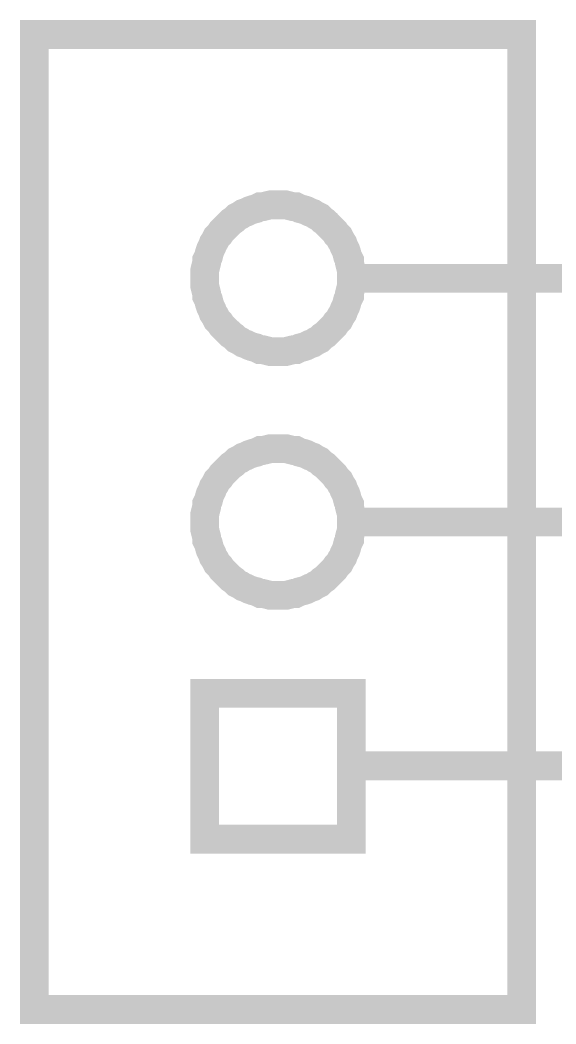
# Model space of a CAD drawing. Header units: inches. Extents: x 0 to 16.9, y 0 to 11.7.
# Drawn here: x 0.9157 to 1.1355, y 1.8146 to 2.2261 of the extents above; entities that cross this region are included whole.
import ezdxf

# ---------------------------------------------------------------- set-up
doc = ezdxf.new("R2010")
doc.units = ezdxf.units.IN
doc.header["$MEASUREMENT"] = 0
doc.layers.add('Sheet', color=255, linetype='Continuous')

msp = doc.modelspace()

# ---------------------------------------------------------------- linework, layer by layer
at = {"layer": 'Sheet'}
for points in [[(0.92159, 2.2202, 0.0118, 0.0118, 0), (1.12142, 2.2202, 0.0118, 0.0118, 0), (1.12142, 1.82046, 0.0118, 0.0118, 0), (0.92159, 1.82046, 0.0118, 0.0118, 0), (0.92159, 2.2202, 0.0118, 0.0118, 0)], [(0.99142, 1.95011, 0.0118, 0.0118, 0), (1.0516, 1.95011, 0.0118, 0.0118, 0), (1.0516, 1.8903, 0.0118, 0.0118, 0), (0.99142, 1.8903, 0.0118, 0.0118, 0), (0.99142, 1.95011, 0.0118, 0.0118, 0)], [(0.99142, 1.95011, 0.0039, 0.0039, 0), (0.99142, 1.8903, 0.0039, 0.0039, 0), (1.0516, 1.8903, 0.0039, 0.0039, 0), (1.0516, 1.95011, 0.0039, 0.0039, 0), (0.99142, 1.95011, 0.0039, 0.0039, 0), (0.99142, 1.95011, 0.0039, 0.0039, 0)]]:
    msp.add_lwpolyline(points, format="xyseb", close=True, dxfattribs=at)
for points in [[(0.99142, 2.12027, 0.0118, 0.0118, 0), (0.99142, 2.12181, 0.0118, 0.0118, 0), (0.99142, 2.12335, 0.0118, 0.0118, 0), (0.9918, 2.1249, 0.0118, 0.0118, 0), (0.99219, 2.12644, 0.0118, 0.0118, 0), (0.99219, 2.1276, 0.0118, 0.0118, 0), (0.99296, 2.12914, 0.0118, 0.0118, 0), (0.99335, 2.13068, 0.0118, 0.0118, 0), (0.99373, 2.13184, 0.0118, 0.0118, 0), (0.9945, 2.13339, 0.0118, 0.0118, 0), (0.99489, 2.13454, 0.0118, 0.0118, 0), (0.99566, 2.1357, 0.0118, 0.0118, 0), (0.99643, 2.13724, 0.0118, 0.0118, 0), (0.99759, 2.1384, 0.0118, 0.0118, 0), (0.99836, 2.13956, 0.0118, 0.0118, 0), (0.99913, 2.14033, 0.0118, 0.0118, 0), (1.00029, 2.14149, 0.0118, 0.0118, 0), (1.00145, 2.14265, 0.0118, 0.0118, 0), (1.00222, 2.14342, 0.0118, 0.0118, 0), (1.00337, 2.14419, 0.0118, 0.0118, 0), (1.00453, 2.14535, 0.0118, 0.0118, 0), (1.00608, 2.14612, 0.0118, 0.0118, 0), (1.00723, 2.14689, 0.0118, 0.0118, 0), (1.00839, 2.14728, 0.0118, 0.0118, 0), (1.00993, 2.14805, 0.0118, 0.0118, 0), (1.01109, 2.14843, 0.0118, 0.0118, 0), (1.01263, 2.14882, 0.0118, 0.0118, 0), (1.01418, 2.14959, 0.0118, 0.0118, 0), (1.01533, 2.14959, 0.0118, 0.0118, 0), (1.01688, 2.14998, 0.0118, 0.0118, 0), (1.01842, 2.15036, 0.0118, 0.0118, 0), (1.01996, 2.15036, 0.0118, 0.0118, 0), (1.02151, 2.15036, 0.0118, 0.0118, 0)], [(1.02151, 2.15036, 0.0118, 0.0118, 0), (1.02151, 2.15036, 0.0118, 0.0118, 0)], [(1.02151, 2.15036, 0.0118, 0.0118, 0), (1.02305, 2.15036, 0.0118, 0.0118, 0), (1.02459, 2.15036, 0.0118, 0.0118, 0), (1.02614, 2.14998, 0.0118, 0.0118, 0), (1.02768, 2.14959, 0.0118, 0.0118, 0), (1.02884, 2.14959, 0.0118, 0.0118, 0), (1.03038, 2.14882, 0.0118, 0.0118, 0), (1.03192, 2.14843, 0.0118, 0.0118, 0), (1.03308, 2.14805, 0.0118, 0.0118, 0), (1.03462, 2.14728, 0.0118, 0.0118, 0), (1.03578, 2.14689, 0.0118, 0.0118, 0), (1.03694, 2.14612, 0.0118, 0.0118, 0), (1.03848, 2.14535, 0.0118, 0.0118, 0), (1.03964, 2.14419, 0.0118, 0.0118, 0), (1.04079, 2.14342, 0.0118, 0.0118, 0), (1.04157, 2.14265, 0.0118, 0.0118, 0), (1.04272, 2.14149, 0.0118, 0.0118, 0), (1.04388, 2.14033, 0.0118, 0.0118, 0), (1.04465, 2.13956, 0.0118, 0.0118, 0), (1.04542, 2.1384, 0.0118, 0.0118, 0), (1.04658, 2.13724, 0.0118, 0.0118, 0), (1.04735, 2.1357, 0.0118, 0.0118, 0), (1.04812, 2.13454, 0.0118, 0.0118, 0), (1.04851, 2.13339, 0.0118, 0.0118, 0), (1.04928, 2.13184, 0.0118, 0.0118, 0), (1.04967, 2.13068, 0.0118, 0.0118, 0), (1.05005, 2.12914, 0.0118, 0.0118, 0), (1.05082, 2.1276, 0.0118, 0.0118, 0), (1.05082, 2.12644, 0.0118, 0.0118, 0), (1.05121, 2.1249, 0.0118, 0.0118, 0), (1.0516, 2.12335, 0.0118, 0.0118, 0), (1.0516, 2.12181, 0.0118, 0.0118, 0), (1.0516, 2.12027, 0.0118, 0.0118, 0)], [(0.99142, 2.12027, 0.0039, 0.0039, 0), (0.99142, 2.12181, 0.0039, 0.0039, 0), (0.99142, 2.12335, 0.0039, 0.0039, 0), (0.9918, 2.1249, 0.0039, 0.0039, 0), (0.99219, 2.12644, 0.0039, 0.0039, 0), (0.99219, 2.1276, 0.0039, 0.0039, 0), (0.99296, 2.12914, 0.0039, 0.0039, 0), (0.99335, 2.13068, 0.0039, 0.0039, 0), (0.99373, 2.13184, 0.0039, 0.0039, 0), (0.9945, 2.13339, 0.0039, 0.0039, 0), (0.99489, 2.13454, 0.0039, 0.0039, 0), (0.99566, 2.1357, 0.0039, 0.0039, 0), (0.99643, 2.13724, 0.0039, 0.0039, 0), (0.99759, 2.1384, 0.0039, 0.0039, 0), (0.99836, 2.13956, 0.0039, 0.0039, 0), (0.99913, 2.14033, 0.0039, 0.0039, 0), (1.00029, 2.14149, 0.0039, 0.0039, 0), (1.00145, 2.14265, 0.0039, 0.0039, 0), (1.00222, 2.14342, 0.0039, 0.0039, 0), (1.00337, 2.14419, 0.0039, 0.0039, 0), (1.00453, 2.14535, 0.0039, 0.0039, 0), (1.00608, 2.14612, 0.0039, 0.0039, 0), (1.00723, 2.14689, 0.0039, 0.0039, 0), (1.00839, 2.14728, 0.0039, 0.0039, 0), (1.00993, 2.14805, 0.0039, 0.0039, 0), (1.01109, 2.14843, 0.0039, 0.0039, 0), (1.01263, 2.14882, 0.0039, 0.0039, 0), (1.01418, 2.14959, 0.0039, 0.0039, 0), (1.01533, 2.14959, 0.0039, 0.0039, 0), (1.01688, 2.14998, 0.0039, 0.0039, 0), (1.01842, 2.15036, 0.0039, 0.0039, 0), (1.01996, 2.15036, 0.0039, 0.0039, 0), (1.02151, 2.15036, 0.0039, 0.0039, 0)], [(1.02151, 2.15036, 0.0039, 0.0039, 0), (1.02151, 2.15036, 0.0039, 0.0039, 0)], [(1.02151, 2.15036, 0.0039, 0.0039, 0), (1.02305, 2.15036, 0.0039, 0.0039, 0), (1.02459, 2.15036, 0.0039, 0.0039, 0), (1.02614, 2.14998, 0.0039, 0.0039, 0), (1.02768, 2.14959, 0.0039, 0.0039, 0), (1.02884, 2.14959, 0.0039, 0.0039, 0), (1.03038, 2.14882, 0.0039, 0.0039, 0), (1.03192, 2.14843, 0.0039, 0.0039, 0), (1.03308, 2.14805, 0.0039, 0.0039, 0), (1.03462, 2.14728, 0.0039, 0.0039, 0), (1.03578, 2.14689, 0.0039, 0.0039, 0), (1.03694, 2.14612, 0.0039, 0.0039, 0), (1.03848, 2.14535, 0.0039, 0.0039, 0), (1.03964, 2.14419, 0.0039, 0.0039, 0), (1.04079, 2.14342, 0.0039, 0.0039, 0), (1.04157, 2.14265, 0.0039, 0.0039, 0), (1.04272, 2.14149, 0.0039, 0.0039, 0), (1.04388, 2.14033, 0.0039, 0.0039, 0), (1.04465, 2.13956, 0.0039, 0.0039, 0), (1.04542, 2.1384, 0.0039, 0.0039, 0), (1.04658, 2.13724, 0.0039, 0.0039, 0), (1.04735, 2.1357, 0.0039, 0.0039, 0), (1.04812, 2.13454, 0.0039, 0.0039, 0), (1.04851, 2.13339, 0.0039, 0.0039, 0), (1.04928, 2.13184, 0.0039, 0.0039, 0), (1.04967, 2.13068, 0.0039, 0.0039, 0), (1.05005, 2.12914, 0.0039, 0.0039, 0), (1.05082, 2.1276, 0.0039, 0.0039, 0), (1.05082, 2.12644, 0.0039, 0.0039, 0), (1.05121, 2.1249, 0.0039, 0.0039, 0), (1.0516, 2.12335, 0.0039, 0.0039, 0), (1.0516, 2.12181, 0.0039, 0.0039, 0), (1.0516, 2.12027, 0.0039, 0.0039, 0)], [(1.02151, 2.09017, 0.0118, 0.0118, 0), (1.01996, 2.09017, 0.0118, 0.0118, 0), (1.01842, 2.09017, 0.0118, 0.0118, 0), (1.01688, 2.09056, 0.0118, 0.0118, 0), (1.01533, 2.09094, 0.0118, 0.0118, 0), (1.01418, 2.09094, 0.0118, 0.0118, 0), (1.01263, 2.09171, 0.0118, 0.0118, 0), (1.01109, 2.0921, 0.0118, 0.0118, 0), (1.00993, 2.09249, 0.0118, 0.0118, 0), (1.00839, 2.09326, 0.0118, 0.0118, 0), (1.00723, 2.09364, 0.0118, 0.0118, 0), (1.00608, 2.09441, 0.0118, 0.0118, 0), (1.00453, 2.09519, 0.0118, 0.0118, 0), (1.00337, 2.09634, 0.0118, 0.0118, 0), (1.00222, 2.09712, 0.0118, 0.0118, 0), (1.00145, 2.09789, 0.0118, 0.0118, 0), (1.00029, 2.09904, 0.0118, 0.0118, 0), (0.99913, 2.1002, 0.0118, 0.0118, 0), (0.99836, 2.10097, 0.0118, 0.0118, 0), (0.99759, 2.10213, 0.0118, 0.0118, 0), (0.99643, 2.10329, 0.0118, 0.0118, 0), (0.99566, 2.10483, 0.0118, 0.0118, 0), (0.99489, 2.10599, 0.0118, 0.0118, 0), (0.9945, 2.10715, 0.0118, 0.0118, 0), (0.99373, 2.10869, 0.0118, 0.0118, 0), (0.99335, 2.10985, 0.0118, 0.0118, 0), (0.99296, 2.11139, 0.0118, 0.0118, 0), (0.99219, 2.11294, 0.0118, 0.0118, 0), (0.99219, 2.11409, 0.0118, 0.0118, 0), (0.9918, 2.11564, 0.0118, 0.0118, 0), (0.99142, 2.11718, 0.0118, 0.0118, 0), (0.99142, 2.11872, 0.0118, 0.0118, 0), (0.99142, 2.12027, 0.0118, 0.0118, 0)], [(0.99142, 2.12027, 0.0118, 0.0118, 0), (0.99142, 2.12027, 0.0118, 0.0118, 0)], [(1.0516, 2.12027, 0.0118, 0.0118, 0), (1.0516, 2.11872, 0.0118, 0.0118, 0), (1.0516, 2.11718, 0.0118, 0.0118, 0), (1.05121, 2.11564, 0.0118, 0.0118, 0), (1.05082, 2.11409, 0.0118, 0.0118, 0), (1.05082, 2.11294, 0.0118, 0.0118, 0), (1.05005, 2.11139, 0.0118, 0.0118, 0), (1.04967, 2.10985, 0.0118, 0.0118, 0), (1.04928, 2.10869, 0.0118, 0.0118, 0), (1.04851, 2.10715, 0.0118, 0.0118, 0), (1.04812, 2.10599, 0.0118, 0.0118, 0), (1.04735, 2.10483, 0.0118, 0.0118, 0), (1.04658, 2.10329, 0.0118, 0.0118, 0), (1.04542, 2.10213, 0.0118, 0.0118, 0), (1.04465, 2.10097, 0.0118, 0.0118, 0), (1.04388, 2.1002, 0.0118, 0.0118, 0), (1.04272, 2.09904, 0.0118, 0.0118, 0), (1.04157, 2.09789, 0.0118, 0.0118, 0), (1.04079, 2.09712, 0.0118, 0.0118, 0), (1.03964, 2.09634, 0.0118, 0.0118, 0), (1.03848, 2.09519, 0.0118, 0.0118, 0), (1.03694, 2.09441, 0.0118, 0.0118, 0), (1.03578, 2.09364, 0.0118, 0.0118, 0), (1.03462, 2.09326, 0.0118, 0.0118, 0), (1.03308, 2.09249, 0.0118, 0.0118, 0), (1.03192, 2.0921, 0.0118, 0.0118, 0), (1.03038, 2.09171, 0.0118, 0.0118, 0), (1.02884, 2.09094, 0.0118, 0.0118, 0), (1.02768, 2.09094, 0.0118, 0.0118, 0), (1.02614, 2.09056, 0.0118, 0.0118, 0), (1.02459, 2.09017, 0.0118, 0.0118, 0), (1.02305, 2.09017, 0.0118, 0.0118, 0), (1.02151, 2.09017, 0.0118, 0.0118, 0)], [(1.0516, 2.12027, 0.0118, 0.0118, 0), (1.0516, 2.12027, 0.0118, 0.0118, 0), (1.0516, 2.12027, 0.0118, 0.0118, 0), (1.0516, 2.12027, 0.0118, 0.0118, 0), (1.0516, 2.12027, 0.0118, 0.0118, 0), (1.0516, 2.12027, 0.0118, 0.0118, 0), (1.0516, 2.12027, 0.0118, 0.0118, 0), (1.0516, 2.12027, 0.0118, 0.0118, 0), (1.0516, 2.12027, 0.0118, 0.0118, 0), (1.0516, 2.12027, 0.0118, 0.0118, 0), (1.0516, 2.12027, 0.0118, 0.0118, 0), (1.0516, 2.12027, 0.0118, 0.0118, 0), (1.0516, 2.12027, 0.0118, 0.0118, 0), (1.0516, 2.12027, 0.0118, 0.0118, 0), (1.0516, 2.12027, 0.0118, 0.0118, 0), (1.0516, 2.12027, 0.0118, 0.0118, 0), (1.0516, 2.12027, 0.0118, 0.0118, 0), (1.0516, 2.12027, 0.0118, 0.0118, 0), (1.0516, 2.12027, 0.0118, 0.0118, 0), (1.0516, 2.12027, 0.0118, 0.0118, 0), (1.0516, 2.12027, 0.0118, 0.0118, 0), (1.0516, 2.12027, 0.0118, 0.0118, 0), (1.0516, 2.12027, 0.0118, 0.0118, 0), (1.0516, 2.12027, 0.0118, 0.0118, 0), (1.0516, 2.12027, 0.0118, 0.0118, 0), (1.0516, 2.12027, 0.0118, 0.0118, 0), (1.0516, 2.12027, 0.0118, 0.0118, 0), (1.0516, 2.12027, 0.0118, 0.0118, 0), (1.0516, 2.12027, 0.0118, 0.0118, 0), (1.0516, 2.12027, 0.0118, 0.0118, 0), (1.0516, 2.12027, 0.0118, 0.0118, 0), (1.0516, 2.12027, 0.0118, 0.0118, 0), (1.0516, 2.12027, 0.0118, 0.0118, 0)], [(1.0516, 2.12027, 0.0118, 0.0118, 0), (1.0516, 2.12027, 0.0118, 0.0118, 0)], [(1.12142, 2.12027, 0.0118, 0.0118, 0), (1.0516, 2.12027, 0.0118, 0.0118, 0)], [(1.12142, 2.12027, 0.0118, 0.0118, 0), (1.32163, 2.12027, 0.0118, 0.0118, 0)], [(1.02151, 2.09017, 0.0039, 0.0039, 0), (1.01996, 2.09017, 0.0039, 0.0039, 0), (1.01842, 2.09017, 0.0039, 0.0039, 0), (1.01688, 2.09056, 0.0039, 0.0039, 0), (1.01533, 2.09094, 0.0039, 0.0039, 0), (1.01418, 2.09094, 0.0039, 0.0039, 0), (1.01263, 2.09171, 0.0039, 0.0039, 0), (1.01109, 2.0921, 0.0039, 0.0039, 0), (1.00993, 2.09249, 0.0039, 0.0039, 0), (1.00839, 2.09326, 0.0039, 0.0039, 0), (1.00723, 2.09364, 0.0039, 0.0039, 0), (1.00608, 2.09441, 0.0039, 0.0039, 0), (1.00453, 2.09519, 0.0039, 0.0039, 0), (1.00337, 2.09634, 0.0039, 0.0039, 0), (1.00222, 2.09712, 0.0039, 0.0039, 0), (1.00145, 2.09789, 0.0039, 0.0039, 0), (1.00029, 2.09904, 0.0039, 0.0039, 0), (0.99913, 2.1002, 0.0039, 0.0039, 0), (0.99836, 2.10097, 0.0039, 0.0039, 0), (0.99759, 2.10213, 0.0039, 0.0039, 0), (0.99643, 2.10329, 0.0039, 0.0039, 0), (0.99566, 2.10483, 0.0039, 0.0039, 0), (0.99489, 2.10599, 0.0039, 0.0039, 0), (0.9945, 2.10715, 0.0039, 0.0039, 0), (0.99373, 2.10869, 0.0039, 0.0039, 0), (0.99335, 2.10985, 0.0039, 0.0039, 0), (0.99296, 2.11139, 0.0039, 0.0039, 0), (0.99219, 2.11294, 0.0039, 0.0039, 0), (0.99219, 2.11409, 0.0039, 0.0039, 0), (0.9918, 2.11564, 0.0039, 0.0039, 0), (0.99142, 2.11718, 0.0039, 0.0039, 0), (0.99142, 2.11872, 0.0039, 0.0039, 0), (0.99142, 2.12027, 0.0039, 0.0039, 0)], [(0.99142, 2.12027, 0.0039, 0.0039, 0), (0.99142, 2.12027, 0.0039, 0.0039, 0)], [(1.0516, 2.12027, 0.0039, 0.0039, 0), (1.0516, 2.11872, 0.0039, 0.0039, 0), (1.0516, 2.11718, 0.0039, 0.0039, 0), (1.05121, 2.11564, 0.0039, 0.0039, 0), (1.05082, 2.11409, 0.0039, 0.0039, 0), (1.05082, 2.11294, 0.0039, 0.0039, 0), (1.05005, 2.11139, 0.0039, 0.0039, 0), (1.04967, 2.10985, 0.0039, 0.0039, 0), (1.04928, 2.10869, 0.0039, 0.0039, 0), (1.04851, 2.10715, 0.0039, 0.0039, 0), (1.04812, 2.10599, 0.0039, 0.0039, 0), (1.04735, 2.10483, 0.0039, 0.0039, 0), (1.04658, 2.10329, 0.0039, 0.0039, 0), (1.04542, 2.10213, 0.0039, 0.0039, 0), (1.04465, 2.10097, 0.0039, 0.0039, 0), (1.04388, 2.1002, 0.0039, 0.0039, 0), (1.04272, 2.09904, 0.0039, 0.0039, 0), (1.04157, 2.09789, 0.0039, 0.0039, 0), (1.04079, 2.09712, 0.0039, 0.0039, 0), (1.03964, 2.09634, 0.0039, 0.0039, 0), (1.03848, 2.09519, 0.0039, 0.0039, 0), (1.03694, 2.09441, 0.0039, 0.0039, 0), (1.03578, 2.09364, 0.0039, 0.0039, 0), (1.03462, 2.09326, 0.0039, 0.0039, 0), (1.03308, 2.09249, 0.0039, 0.0039, 0), (1.03192, 2.0921, 0.0039, 0.0039, 0), (1.03038, 2.09171, 0.0039, 0.0039, 0), (1.02884, 2.09094, 0.0039, 0.0039, 0), (1.02768, 2.09094, 0.0039, 0.0039, 0), (1.02614, 2.09056, 0.0039, 0.0039, 0), (1.02459, 2.09017, 0.0039, 0.0039, 0), (1.02305, 2.09017, 0.0039, 0.0039, 0), (1.02151, 2.09017, 0.0039, 0.0039, 0)], [(1.0516, 2.12027, 0.0039, 0.0039, 0), (1.0516, 2.12027, 0.0039, 0.0039, 0), (1.0516, 2.12027, 0.0039, 0.0039, 0), (1.0516, 2.12027, 0.0039, 0.0039, 0), (1.0516, 2.12027, 0.0039, 0.0039, 0), (1.0516, 2.12027, 0.0039, 0.0039, 0), (1.0516, 2.12027, 0.0039, 0.0039, 0), (1.0516, 2.12027, 0.0039, 0.0039, 0), (1.0516, 2.12027, 0.0039, 0.0039, 0), (1.0516, 2.12027, 0.0039, 0.0039, 0), (1.0516, 2.12027, 0.0039, 0.0039, 0), (1.0516, 2.12027, 0.0039, 0.0039, 0), (1.0516, 2.12027, 0.0039, 0.0039, 0), (1.0516, 2.12027, 0.0039, 0.0039, 0), (1.0516, 2.12027, 0.0039, 0.0039, 0), (1.0516, 2.12027, 0.0039, 0.0039, 0), (1.0516, 2.12027, 0.0039, 0.0039, 0), (1.0516, 2.12027, 0.0039, 0.0039, 0), (1.0516, 2.12027, 0.0039, 0.0039, 0), (1.0516, 2.12027, 0.0039, 0.0039, 0), (1.0516, 2.12027, 0.0039, 0.0039, 0), (1.0516, 2.12027, 0.0039, 0.0039, 0), (1.0516, 2.12027, 0.0039, 0.0039, 0), (1.0516, 2.12027, 0.0039, 0.0039, 0), (1.0516, 2.12027, 0.0039, 0.0039, 0), (1.0516, 2.12027, 0.0039, 0.0039, 0), (1.0516, 2.12027, 0.0039, 0.0039, 0), (1.0516, 2.12027, 0.0039, 0.0039, 0), (1.0516, 2.12027, 0.0039, 0.0039, 0), (1.0516, 2.12027, 0.0039, 0.0039, 0), (1.0516, 2.12027, 0.0039, 0.0039, 0), (1.0516, 2.12027, 0.0039, 0.0039, 0), (1.0516, 2.12027, 0.0039, 0.0039, 0)], [(1.0516, 2.12027, 0.0039, 0.0039, 0), (1.0516, 2.12027, 0.0039, 0.0039, 0)], [(0.99142, 2.02033, 0.0118, 0.0118, 0), (0.99142, 2.02187, 0.0118, 0.0118, 0), (0.99142, 2.02342, 0.0118, 0.0118, 0), (0.9918, 2.02496, 0.0118, 0.0118, 0), (0.99219, 2.0265, 0.0118, 0.0118, 0), (0.99219, 2.02766, 0.0118, 0.0118, 0), (0.99296, 2.02921, 0.0118, 0.0118, 0), (0.99335, 2.03075, 0.0118, 0.0118, 0), (0.99373, 2.03191, 0.0118, 0.0118, 0), (0.9945, 2.03345, 0.0118, 0.0118, 0), (0.99489, 2.03461, 0.0118, 0.0118, 0), (0.99566, 2.03576, 0.0118, 0.0118, 0), (0.99643, 2.03731, 0.0118, 0.0118, 0), (0.99759, 2.03847, 0.0118, 0.0118, 0), (0.99836, 2.03962, 0.0118, 0.0118, 0), (0.99913, 2.04039, 0.0118, 0.0118, 0), (1.00029, 2.04155, 0.0118, 0.0118, 0), (1.00145, 2.04271, 0.0118, 0.0118, 0), (1.00222, 2.04348, 0.0118, 0.0118, 0), (1.00337, 2.04425, 0.0118, 0.0118, 0), (1.00453, 2.04541, 0.0118, 0.0118, 0), (1.00608, 2.04618, 0.0118, 0.0118, 0), (1.00723, 2.04695, 0.0118, 0.0118, 0), (1.00839, 2.04734, 0.0118, 0.0118, 0), (1.00993, 2.04811, 0.0118, 0.0118, 0), (1.01109, 2.0485, 0.0118, 0.0118, 0), (1.01263, 2.04888, 0.0118, 0.0118, 0), (1.01418, 2.04966, 0.0118, 0.0118, 0), (1.01533, 2.04966, 0.0118, 0.0118, 0), (1.01688, 2.05004, 0.0118, 0.0118, 0), (1.01842, 2.05043, 0.0118, 0.0118, 0), (1.01996, 2.05043, 0.0118, 0.0118, 0), (1.02151, 2.05043, 0.0118, 0.0118, 0)], [(1.02151, 2.05043, 0.0118, 0.0118, 0), (1.02151, 2.05043, 0.0118, 0.0118, 0)], [(1.02151, 2.05043, 0.0118, 0.0118, 0), (1.02305, 2.05043, 0.0118, 0.0118, 0), (1.02459, 2.05043, 0.0118, 0.0118, 0), (1.02614, 2.05004, 0.0118, 0.0118, 0), (1.02768, 2.04966, 0.0118, 0.0118, 0), (1.02884, 2.04966, 0.0118, 0.0118, 0), (1.03038, 2.04888, 0.0118, 0.0118, 0), (1.03192, 2.0485, 0.0118, 0.0118, 0), (1.03308, 2.04811, 0.0118, 0.0118, 0), (1.03462, 2.04734, 0.0118, 0.0118, 0), (1.03578, 2.04695, 0.0118, 0.0118, 0), (1.03694, 2.04618, 0.0118, 0.0118, 0), (1.03848, 2.04541, 0.0118, 0.0118, 0), (1.03964, 2.04425, 0.0118, 0.0118, 0), (1.04079, 2.04348, 0.0118, 0.0118, 0), (1.04157, 2.04271, 0.0118, 0.0118, 0), (1.04272, 2.04155, 0.0118, 0.0118, 0), (1.04388, 2.04039, 0.0118, 0.0118, 0), (1.04465, 2.03962, 0.0118, 0.0118, 0), (1.04542, 2.03847, 0.0118, 0.0118, 0), (1.04658, 2.03731, 0.0118, 0.0118, 0), (1.04735, 2.03576, 0.0118, 0.0118, 0), (1.04812, 2.03461, 0.0118, 0.0118, 0), (1.04851, 2.03345, 0.0118, 0.0118, 0), (1.04928, 2.03191, 0.0118, 0.0118, 0), (1.04967, 2.03075, 0.0118, 0.0118, 0), (1.05005, 2.02921, 0.0118, 0.0118, 0), (1.05082, 2.02766, 0.0118, 0.0118, 0), (1.05082, 2.0265, 0.0118, 0.0118, 0), (1.05121, 2.02496, 0.0118, 0.0118, 0), (1.0516, 2.02342, 0.0118, 0.0118, 0), (1.0516, 2.02187, 0.0118, 0.0118, 0), (1.0516, 2.02033, 0.0118, 0.0118, 0)], [(0.99142, 2.02033, 0.0039, 0.0039, 0), (0.99142, 2.02187, 0.0039, 0.0039, 0), (0.99142, 2.02342, 0.0039, 0.0039, 0), (0.9918, 2.02496, 0.0039, 0.0039, 0), (0.99219, 2.0265, 0.0039, 0.0039, 0), (0.99219, 2.02766, 0.0039, 0.0039, 0), (0.99296, 2.02921, 0.0039, 0.0039, 0), (0.99335, 2.03075, 0.0039, 0.0039, 0), (0.99373, 2.03191, 0.0039, 0.0039, 0), (0.9945, 2.03345, 0.0039, 0.0039, 0), (0.99489, 2.03461, 0.0039, 0.0039, 0), (0.99566, 2.03576, 0.0039, 0.0039, 0), (0.99643, 2.03731, 0.0039, 0.0039, 0), (0.99759, 2.03847, 0.0039, 0.0039, 0), (0.99836, 2.03962, 0.0039, 0.0039, 0), (0.99913, 2.04039, 0.0039, 0.0039, 0), (1.00029, 2.04155, 0.0039, 0.0039, 0), (1.00145, 2.04271, 0.0039, 0.0039, 0), (1.00222, 2.04348, 0.0039, 0.0039, 0), (1.00337, 2.04425, 0.0039, 0.0039, 0), (1.00453, 2.04541, 0.0039, 0.0039, 0), (1.00608, 2.04618, 0.0039, 0.0039, 0), (1.00723, 2.04695, 0.0039, 0.0039, 0), (1.00839, 2.04734, 0.0039, 0.0039, 0), (1.00993, 2.04811, 0.0039, 0.0039, 0), (1.01109, 2.0485, 0.0039, 0.0039, 0), (1.01263, 2.04888, 0.0039, 0.0039, 0), (1.01418, 2.04966, 0.0039, 0.0039, 0), (1.01533, 2.04966, 0.0039, 0.0039, 0), (1.01688, 2.05004, 0.0039, 0.0039, 0), (1.01842, 2.05043, 0.0039, 0.0039, 0), (1.01996, 2.05043, 0.0039, 0.0039, 0), (1.02151, 2.05043, 0.0039, 0.0039, 0)], [(1.02151, 2.05043, 0.0039, 0.0039, 0), (1.02151, 2.05043, 0.0039, 0.0039, 0)], [(1.02151, 2.05043, 0.0039, 0.0039, 0), (1.02305, 2.05043, 0.0039, 0.0039, 0), (1.02459, 2.05043, 0.0039, 0.0039, 0), (1.02614, 2.05004, 0.0039, 0.0039, 0), (1.02768, 2.04966, 0.0039, 0.0039, 0), (1.02884, 2.04966, 0.0039, 0.0039, 0), (1.03038, 2.04888, 0.0039, 0.0039, 0), (1.03192, 2.0485, 0.0039, 0.0039, 0), (1.03308, 2.04811, 0.0039, 0.0039, 0), (1.03462, 2.04734, 0.0039, 0.0039, 0), (1.03578, 2.04695, 0.0039, 0.0039, 0), (1.03694, 2.04618, 0.0039, 0.0039, 0), (1.03848, 2.04541, 0.0039, 0.0039, 0), (1.03964, 2.04425, 0.0039, 0.0039, 0), (1.04079, 2.04348, 0.0039, 0.0039, 0), (1.04157, 2.04271, 0.0039, 0.0039, 0), (1.04272, 2.04155, 0.0039, 0.0039, 0), (1.04388, 2.04039, 0.0039, 0.0039, 0), (1.04465, 2.03962, 0.0039, 0.0039, 0), (1.04542, 2.03847, 0.0039, 0.0039, 0), (1.04658, 2.03731, 0.0039, 0.0039, 0), (1.04735, 2.03576, 0.0039, 0.0039, 0), (1.04812, 2.03461, 0.0039, 0.0039, 0), (1.04851, 2.03345, 0.0039, 0.0039, 0), (1.04928, 2.03191, 0.0039, 0.0039, 0), (1.04967, 2.03075, 0.0039, 0.0039, 0), (1.05005, 2.02921, 0.0039, 0.0039, 0), (1.05082, 2.02766, 0.0039, 0.0039, 0), (1.05082, 2.0265, 0.0039, 0.0039, 0), (1.05121, 2.02496, 0.0039, 0.0039, 0), (1.0516, 2.02342, 0.0039, 0.0039, 0), (1.0516, 2.02187, 0.0039, 0.0039, 0), (1.0516, 2.02033, 0.0039, 0.0039, 0)], [(1.02151, 1.99023, 0.0118, 0.0118, 0), (1.01996, 1.99023, 0.0118, 0.0118, 0), (1.01842, 1.99023, 0.0118, 0.0118, 0), (1.01688, 1.99062, 0.0118, 0.0118, 0), (1.01533, 1.99101, 0.0118, 0.0118, 0), (1.01418, 1.99101, 0.0118, 0.0118, 0), (1.01263, 1.99178, 0.0118, 0.0118, 0), (1.01109, 1.99216, 0.0118, 0.0118, 0), (1.00993, 1.99255, 0.0118, 0.0118, 0), (1.00839, 1.99332, 0.0118, 0.0118, 0), (1.00723, 1.99371, 0.0118, 0.0118, 0), (1.00608, 1.99448, 0.0118, 0.0118, 0), (1.00453, 1.99525, 0.0118, 0.0118, 0), (1.00337, 1.99641, 0.0118, 0.0118, 0), (1.00222, 1.99718, 0.0118, 0.0118, 0), (1.00145, 1.99795, 0.0118, 0.0118, 0), (1.00029, 1.99911, 0.0118, 0.0118, 0), (0.99913, 2.00027, 0.0118, 0.0118, 0), (0.99836, 2.00104, 0.0118, 0.0118, 0), (0.99759, 2.0022, 0.0118, 0.0118, 0), (0.99643, 2.00335, 0.0118, 0.0118, 0), (0.99566, 2.0049, 0.0118, 0.0118, 0), (0.99489, 2.00605, 0.0118, 0.0118, 0), (0.9945, 2.00721, 0.0118, 0.0118, 0), (0.99373, 2.00875, 0.0118, 0.0118, 0), (0.99335, 2.00991, 0.0118, 0.0118, 0), (0.99296, 2.01146, 0.0118, 0.0118, 0), (0.99219, 2.013, 0.0118, 0.0118, 0), (0.99219, 2.01416, 0.0118, 0.0118, 0), (0.9918, 2.0157, 0.0118, 0.0118, 0), (0.99142, 2.01724, 0.0118, 0.0118, 0), (0.99142, 2.01879, 0.0118, 0.0118, 0), (0.99142, 2.02033, 0.0118, 0.0118, 0)], [(0.99142, 2.02033, 0.0118, 0.0118, 0), (0.99142, 2.02033, 0.0118, 0.0118, 0)], [(1.0516, 2.02033, 0.0118, 0.0118, 0), (1.0516, 2.01879, 0.0118, 0.0118, 0), (1.0516, 2.01724, 0.0118, 0.0118, 0), (1.05121, 2.0157, 0.0118, 0.0118, 0), (1.05082, 2.01416, 0.0118, 0.0118, 0), (1.05082, 2.013, 0.0118, 0.0118, 0), (1.05005, 2.01146, 0.0118, 0.0118, 0), (1.04967, 2.00991, 0.0118, 0.0118, 0), (1.04928, 2.00875, 0.0118, 0.0118, 0), (1.04851, 2.00721, 0.0118, 0.0118, 0), (1.04812, 2.00605, 0.0118, 0.0118, 0), (1.04735, 2.0049, 0.0118, 0.0118, 0), (1.04658, 2.00335, 0.0118, 0.0118, 0), (1.04542, 2.0022, 0.0118, 0.0118, 0), (1.04465, 2.00104, 0.0118, 0.0118, 0), (1.04388, 2.00027, 0.0118, 0.0118, 0), (1.04272, 1.99911, 0.0118, 0.0118, 0), (1.04157, 1.99795, 0.0118, 0.0118, 0), (1.04079, 1.99718, 0.0118, 0.0118, 0), (1.03964, 1.99641, 0.0118, 0.0118, 0), (1.03848, 1.99525, 0.0118, 0.0118, 0), (1.03694, 1.99448, 0.0118, 0.0118, 0), (1.03578, 1.99371, 0.0118, 0.0118, 0), (1.03462, 1.99332, 0.0118, 0.0118, 0), (1.03308, 1.99255, 0.0118, 0.0118, 0), (1.03192, 1.99216, 0.0118, 0.0118, 0), (1.03038, 1.99178, 0.0118, 0.0118, 0), (1.02884, 1.99101, 0.0118, 0.0118, 0), (1.02768, 1.99101, 0.0118, 0.0118, 0), (1.02614, 1.99062, 0.0118, 0.0118, 0), (1.02459, 1.99023, 0.0118, 0.0118, 0), (1.02305, 1.99023, 0.0118, 0.0118, 0), (1.02151, 1.99023, 0.0118, 0.0118, 0)], [(1.0516, 2.02033, 0.0118, 0.0118, 0), (1.0516, 2.02033, 0.0118, 0.0118, 0), (1.0516, 2.02033, 0.0118, 0.0118, 0), (1.0516, 2.02033, 0.0118, 0.0118, 0), (1.0516, 2.02033, 0.0118, 0.0118, 0), (1.0516, 2.02033, 0.0118, 0.0118, 0), (1.0516, 2.02033, 0.0118, 0.0118, 0), (1.0516, 2.02033, 0.0118, 0.0118, 0), (1.0516, 2.02033, 0.0118, 0.0118, 0), (1.0516, 2.02033, 0.0118, 0.0118, 0), (1.0516, 2.02033, 0.0118, 0.0118, 0), (1.0516, 2.02033, 0.0118, 0.0118, 0), (1.0516, 2.02033, 0.0118, 0.0118, 0), (1.0516, 2.02033, 0.0118, 0.0118, 0), (1.0516, 2.02033, 0.0118, 0.0118, 0), (1.0516, 2.02033, 0.0118, 0.0118, 0), (1.0516, 2.02033, 0.0118, 0.0118, 0), (1.0516, 2.02033, 0.0118, 0.0118, 0), (1.0516, 2.02033, 0.0118, 0.0118, 0), (1.0516, 2.02033, 0.0118, 0.0118, 0), (1.0516, 2.02033, 0.0118, 0.0118, 0), (1.0516, 2.02033, 0.0118, 0.0118, 0), (1.0516, 2.02033, 0.0118, 0.0118, 0), (1.0516, 2.02033, 0.0118, 0.0118, 0), (1.0516, 2.02033, 0.0118, 0.0118, 0), (1.0516, 2.02033, 0.0118, 0.0118, 0), (1.0516, 2.02033, 0.0118, 0.0118, 0), (1.0516, 2.02033, 0.0118, 0.0118, 0), (1.0516, 2.02033, 0.0118, 0.0118, 0), (1.0516, 2.02033, 0.0118, 0.0118, 0), (1.0516, 2.02033, 0.0118, 0.0118, 0), (1.0516, 2.02033, 0.0118, 0.0118, 0), (1.0516, 2.02033, 0.0118, 0.0118, 0)], [(1.0516, 2.02033, 0.0118, 0.0118, 0), (1.0516, 2.02033, 0.0118, 0.0118, 0)], [(1.12142, 2.02033, 0.0118, 0.0118, 0), (1.0516, 2.02033, 0.0118, 0.0118, 0)], [(1.12142, 2.02033, 0.0118, 0.0118, 0), (1.32163, 2.02033, 0.0118, 0.0118, 0)], [(1.02151, 1.99023, 0.0039, 0.0039, 0), (1.01996, 1.99023, 0.0039, 0.0039, 0), (1.01842, 1.99023, 0.0039, 0.0039, 0), (1.01688, 1.99062, 0.0039, 0.0039, 0), (1.01533, 1.99101, 0.0039, 0.0039, 0), (1.01418, 1.99101, 0.0039, 0.0039, 0), (1.01263, 1.99178, 0.0039, 0.0039, 0), (1.01109, 1.99216, 0.0039, 0.0039, 0), (1.00993, 1.99255, 0.0039, 0.0039, 0), (1.00839, 1.99332, 0.0039, 0.0039, 0), (1.00723, 1.99371, 0.0039, 0.0039, 0), (1.00608, 1.99448, 0.0039, 0.0039, 0), (1.00453, 1.99525, 0.0039, 0.0039, 0), (1.00337, 1.99641, 0.0039, 0.0039, 0), (1.00222, 1.99718, 0.0039, 0.0039, 0), (1.00145, 1.99795, 0.0039, 0.0039, 0), (1.00029, 1.99911, 0.0039, 0.0039, 0), (0.99913, 2.00027, 0.0039, 0.0039, 0), (0.99836, 2.00104, 0.0039, 0.0039, 0), (0.99759, 2.0022, 0.0039, 0.0039, 0), (0.99643, 2.00335, 0.0039, 0.0039, 0), (0.99566, 2.0049, 0.0039, 0.0039, 0), (0.99489, 2.00605, 0.0039, 0.0039, 0), (0.9945, 2.00721, 0.0039, 0.0039, 0), (0.99373, 2.00875, 0.0039, 0.0039, 0), (0.99335, 2.00991, 0.0039, 0.0039, 0), (0.99296, 2.01146, 0.0039, 0.0039, 0), (0.99219, 2.013, 0.0039, 0.0039, 0), (0.99219, 2.01416, 0.0039, 0.0039, 0), (0.9918, 2.0157, 0.0039, 0.0039, 0), (0.99142, 2.01724, 0.0039, 0.0039, 0), (0.99142, 2.01879, 0.0039, 0.0039, 0), (0.99142, 2.02033, 0.0039, 0.0039, 0)], [(0.99142, 2.02033, 0.0039, 0.0039, 0), (0.99142, 2.02033, 0.0039, 0.0039, 0)], [(1.0516, 2.02033, 0.0039, 0.0039, 0), (1.0516, 2.01879, 0.0039, 0.0039, 0), (1.0516, 2.01724, 0.0039, 0.0039, 0), (1.05121, 2.0157, 0.0039, 0.0039, 0), (1.05082, 2.01416, 0.0039, 0.0039, 0), (1.05082, 2.013, 0.0039, 0.0039, 0), (1.05005, 2.01146, 0.0039, 0.0039, 0), (1.04967, 2.00991, 0.0039, 0.0039, 0), (1.04928, 2.00875, 0.0039, 0.0039, 0), (1.04851, 2.00721, 0.0039, 0.0039, 0), (1.04812, 2.00605, 0.0039, 0.0039, 0), (1.04735, 2.0049, 0.0039, 0.0039, 0), (1.04658, 2.00335, 0.0039, 0.0039, 0), (1.04542, 2.0022, 0.0039, 0.0039, 0), (1.04465, 2.00104, 0.0039, 0.0039, 0), (1.04388, 2.00027, 0.0039, 0.0039, 0), (1.04272, 1.99911, 0.0039, 0.0039, 0), (1.04157, 1.99795, 0.0039, 0.0039, 0), (1.04079, 1.99718, 0.0039, 0.0039, 0), (1.03964, 1.99641, 0.0039, 0.0039, 0), (1.03848, 1.99525, 0.0039, 0.0039, 0), (1.03694, 1.99448, 0.0039, 0.0039, 0), (1.03578, 1.99371, 0.0039, 0.0039, 0), (1.03462, 1.99332, 0.0039, 0.0039, 0), (1.03308, 1.99255, 0.0039, 0.0039, 0), (1.03192, 1.99216, 0.0039, 0.0039, 0), (1.03038, 1.99178, 0.0039, 0.0039, 0), (1.02884, 1.99101, 0.0039, 0.0039, 0), (1.02768, 1.99101, 0.0039, 0.0039, 0), (1.02614, 1.99062, 0.0039, 0.0039, 0), (1.02459, 1.99023, 0.0039, 0.0039, 0), (1.02305, 1.99023, 0.0039, 0.0039, 0), (1.02151, 1.99023, 0.0039, 0.0039, 0)], [(1.0516, 2.02033, 0.0039, 0.0039, 0), (1.0516, 2.02033, 0.0039, 0.0039, 0), (1.0516, 2.02033, 0.0039, 0.0039, 0), (1.0516, 2.02033, 0.0039, 0.0039, 0), (1.0516, 2.02033, 0.0039, 0.0039, 0), (1.0516, 2.02033, 0.0039, 0.0039, 0), (1.0516, 2.02033, 0.0039, 0.0039, 0), (1.0516, 2.02033, 0.0039, 0.0039, 0), (1.0516, 2.02033, 0.0039, 0.0039, 0), (1.0516, 2.02033, 0.0039, 0.0039, 0), (1.0516, 2.02033, 0.0039, 0.0039, 0), (1.0516, 2.02033, 0.0039, 0.0039, 0), (1.0516, 2.02033, 0.0039, 0.0039, 0), (1.0516, 2.02033, 0.0039, 0.0039, 0), (1.0516, 2.02033, 0.0039, 0.0039, 0), (1.0516, 2.02033, 0.0039, 0.0039, 0), (1.0516, 2.02033, 0.0039, 0.0039, 0), (1.0516, 2.02033, 0.0039, 0.0039, 0), (1.0516, 2.02033, 0.0039, 0.0039, 0), (1.0516, 2.02033, 0.0039, 0.0039, 0), (1.0516, 2.02033, 0.0039, 0.0039, 0), (1.0516, 2.02033, 0.0039, 0.0039, 0), (1.0516, 2.02033, 0.0039, 0.0039, 0), (1.0516, 2.02033, 0.0039, 0.0039, 0), (1.0516, 2.02033, 0.0039, 0.0039, 0), (1.0516, 2.02033, 0.0039, 0.0039, 0), (1.0516, 2.02033, 0.0039, 0.0039, 0), (1.0516, 2.02033, 0.0039, 0.0039, 0), (1.0516, 2.02033, 0.0039, 0.0039, 0), (1.0516, 2.02033, 0.0039, 0.0039, 0), (1.0516, 2.02033, 0.0039, 0.0039, 0), (1.0516, 2.02033, 0.0039, 0.0039, 0), (1.0516, 2.02033, 0.0039, 0.0039, 0)], [(1.0516, 2.02033, 0.0039, 0.0039, 0), (1.0516, 2.02033, 0.0039, 0.0039, 0)], [(1.12142, 1.92039, 0.0118, 0.0118, 0), (1.0516, 1.92039, 0.0118, 0.0118, 0)], [(1.12142, 1.92039, 0.0118, 0.0118, 0), (1.32163, 1.92039, 0.0118, 0.0118, 0)]]:
    msp.add_lwpolyline(points, format="xyseb", dxfattribs=at)

doc.saveas('drawing.dxf')
